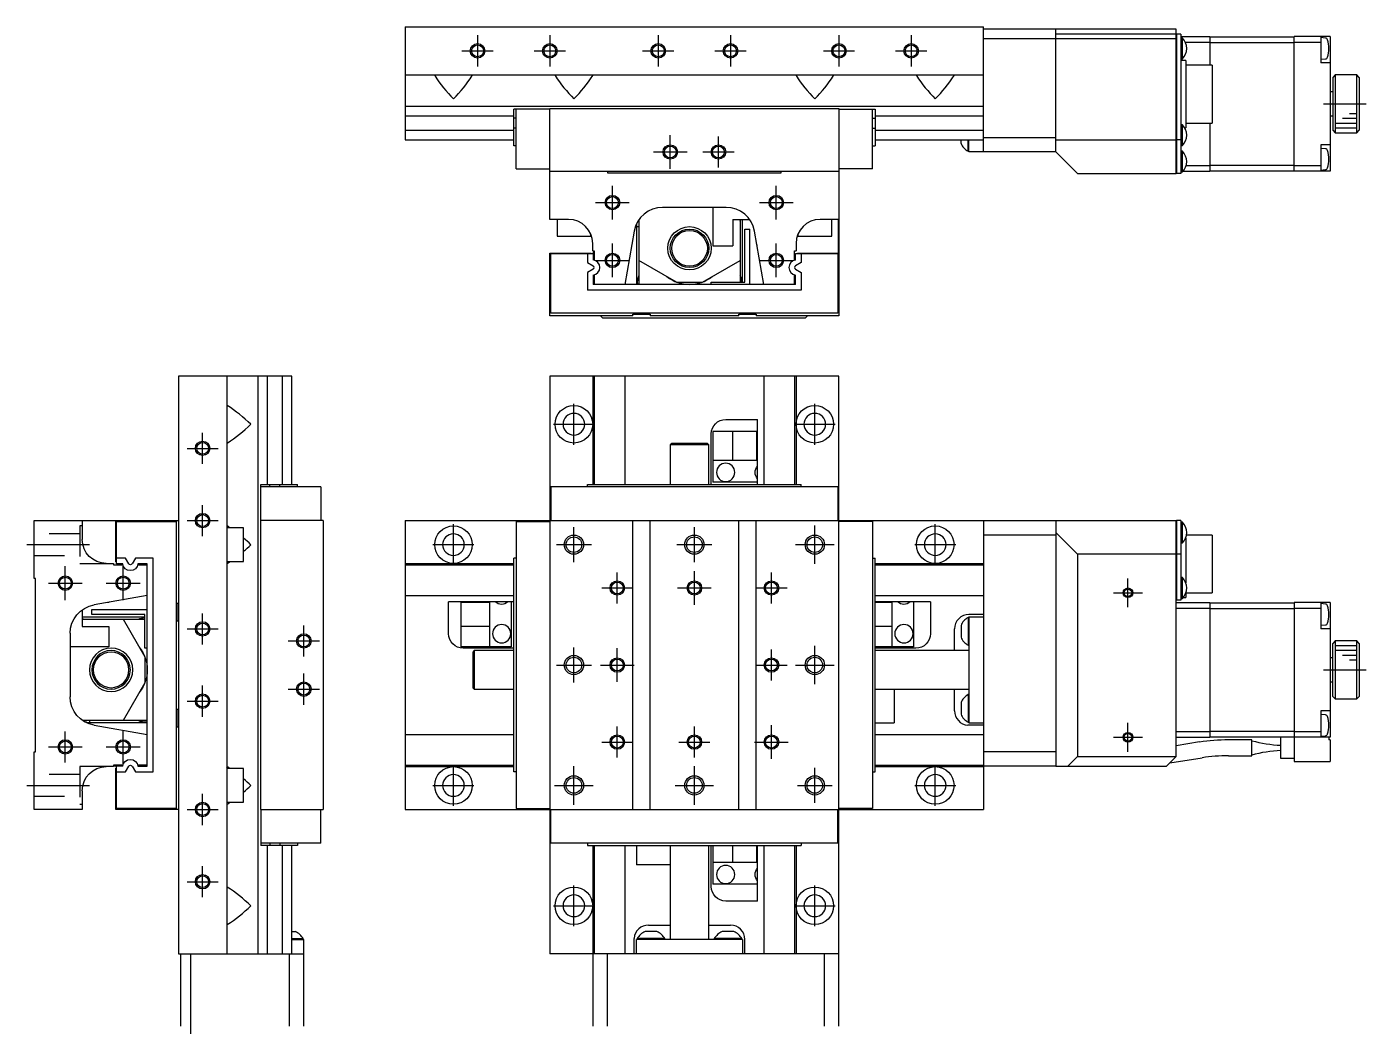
# Model space of a CAD drawing. Extents: x -2 to 568, y -8 to 356.
# Drawn here: x -1.5 to 276.5, y 148.4 to 355.9 of the extents above; entities that cross this region are included whole.
import ezdxf

# ---------------------------------------------------------------- set-up
doc = ezdxf.new("R2010")
doc.units = 0
doc.header["$LTSCALE"] = 0.5
doc.linetypes.add('CENTER', pattern=[50.8, 31.75, -6.35, 6.35, -6.35])
doc.linetypes.add('DASHED', pattern=[19.05, 12.7, -6.35])
for name, color, linetype in [('MSM_CENTER', 1, 'CENTER'), ('MSM_CONTINUOUS', 7, 'CONTINUOUS'), ('MSM_DASHED', 4, 'DASHED'), ('MSM_NARROW', 5, 'CONTINUOUS')]:
    doc.layers.add(name, color=color, linetype=linetype)

msp = doc.modelspace()

# ---------------------------------------------------------------- linework, layer by layer
at = {"layer": 'MSM_CENTER'}
for p, q in [((92.06, 354.14), (92.06, 347.68)), ((107.06, 354.14), (107.06, 347.68)), ((129.56, 354.14), (129.56, 347.68)), ((144.56, 354.14), (144.56, 347.68)), ((167.06, 354.14), (167.06, 347.68)), ((182.06, 354.14), (182.06, 347.68)), ((88.83, 350.91), (95.29, 350.91)), ((103.83, 350.91), (110.29, 350.91)), ((126.33, 350.91), (132.79, 350.91)), ((141.33, 350.91), (147.79, 350.91)), ((163.83, 350.91), (170.29, 350.91)), ((178.83, 350.91), (185.29, 350.91)), ((267.61, 339.91), (276.51, 339.91)), ((132.06, 326.41), (132.06, 333.41)), ((142.06, 326.68), (142.06, 333.14)), ((128.56, 329.91), (135.56, 329.91)), ((138.83, 329.91), (145.29, 329.91)), ((120.06, 315.91), (120.06, 322.91)), ((154.06, 315.91), (154.06, 322.91)), ((116.56, 319.41), (123.56, 319.41)), ((150.56, 319.41), (157.56, 319.41)), ((120.06, 303.91), (120.06, 310.91)), ((154.06, 303.91), (154.06, 310.91)), ((116.56, 307.41), (123.56, 307.41)), ((150.56, 307.41), (157.56, 307.41)), ((112.06, 269.12), (112.06, 277.62)), ((162.06, 269.12), (162.06, 277.62)), ((107.81, 273.37), (116.31, 273.37)), ((157.81, 273.37), (166.31, 273.37)), ((35, 265.14), (35, 271.6)), ((31.77, 268.37), (38.23, 268.37)), ((35, 250.14), (35, 256.6)), ((31.77, 253.37), (38.23, 253.37)), ((87.06, 244.12), (87.06, 252.62)), ((112.06, 244.74), (112.06, 251.99)), ((137.06, 244.74), (137.06, 251.99)), ((162.06, 244.37), (162.06, 252.37)), ((187.06, 244.12), (187.06, 252.62)), ((-1.5, 248.37), (11.5, 248.37)), ((82.81, 248.37), (91.31, 248.37)), ((108.44, 248.37), (115.68, 248.37)), ((133.44, 248.37), (140.68, 248.37)), ((158.06, 248.37), (166.06, 248.37)), ((182.81, 248.37), (191.31, 248.37)), ((6.5, 236.87), (6.5, 243.87)), ((18.5, 236.87), (18.5, 243.87)), ((121.06, 236.14), (121.06, 242.6)), ((137.06, 235.87), (137.06, 242.87)), ((153.06, 236.14), (153.06, 242.6)), ((3, 240.37), (10, 240.37)), ((15, 240.37), (22, 240.37)), ((117.83, 239.37), (124.29, 239.37)), ((133.56, 239.37), (140.56, 239.37)), ((149.83, 239.37), (156.29, 239.37)), ((227.06, 235.37), (227.06, 241.37)), ((224.06, 238.37), (230.06, 238.37)), ((35, 227.64), (35, 234.1)), ((31.77, 230.87), (38.23, 230.87)), ((56, 225.14), (56, 231.6)), ((52.77, 228.37), (59.23, 228.37)), ((112.06, 219.74), (112.06, 226.99)), ((121.06, 219.87), (121.06, 226.87)), ((153.06, 220.14), (153.06, 226.6)), ((162.06, 219.37), (162.06, 227.37)), ((108.44, 223.37), (115.68, 223.37)), ((117.56, 223.37), (124.56, 223.37)), ((149.83, 223.37), (156.29, 223.37)), ((158.06, 223.37), (166.06, 223.37)), ((56, 215.14), (56, 221.6)), ((267.61, 222.37), (276.51, 222.37)), ((35, 212.64), (35, 219.1)), ((52.77, 218.37), (59.23, 218.37)), ((31.77, 215.87), (38.23, 215.87)), ((227.06, 205.37), (227.06, 211.37)), ((6.5, 203.14), (6.5, 209.6)), ((18.5, 202.87), (18.5, 209.87)), ((121.06, 204.14), (121.06, 210.6)), ((137.06, 204.14), (137.06, 210.6)), ((153.06, 203.87), (153.06, 210.87)), ((3, 206.37), (10, 206.37)), ((15, 206.37), (22, 206.37)), ((117.83, 207.37), (124.29, 207.37)), ((133.83, 207.37), (140.29, 207.37)), ((149.56, 207.37), (156.56, 207.37)), ((224.06, 208.37), (230.06, 208.37)), ((87.06, 194.12), (87.06, 202.62)), ((112.06, 194.37), (112.06, 202.37)), ((137.06, 194.37), (137.06, 202.37)), ((162.06, 194.74), (162.06, 201.99)), ((187.06, 194.12), (187.06, 202.62)), ((-1.5, 198.37), (11.5, 198.37)), ((82.81, 198.37), (91.31, 198.37)), ((108.06, 198.37), (116.06, 198.37)), ((133.06, 198.37), (141.06, 198.37)), ((158.44, 198.37), (165.68, 198.37)), ((182.81, 198.37), (191.31, 198.37)), ((35, 190.14), (35, 196.6)), ((31.77, 193.37), (38.23, 193.37)), ((35, 175.14), (35, 181.6)), ((31.77, 178.37), (38.23, 178.37)), ((112.06, 169.12), (112.06, 177.62)), ((162.06, 169.12), (162.06, 177.62)), ((107.81, 173.37), (116.31, 173.37)), ((157.81, 173.37), (166.31, 173.37))]:
    msp.add_line(p, q, dxfattribs=at)
at = {"layer": 'MSM_CONTINUOUS'}
for p, q in [((77.06, 355.91), (197.06, 355.91)), ((77.06, 355.91), (77.06, 332.41)), ((197.06, 329.91), (197.06, 355.91)), ((237.06, 355.41), (197.06, 355.41)), ((237.06, 353.41), (197.06, 353.41)), ((212.06, 329.91), (212.06, 355.41)), ((237.06, 354.41), (212.06, 354.41)), ((237.06, 354.51), (236.96, 354.41)), ((237.06, 354.51), (237.06, 355.41)), ((237.16, 354.41), (237.06, 354.31)), ((237.06, 325.41), (237.06, 354.41)), ((238.06, 354.41), (237.16, 354.41)), ((237.16, 354.41), (237.16, 325.41)), ((238.06, 354.41), (238.06, 325.41)), ((238.06, 353.91), (244.06, 353.91)), ((238.35, 353.56), (238.06, 353.56)), ((238.35, 349.26), (238.35, 353.56)), ((244.06, 353.91), (244.06, 347.91)), ((244.06, 353.81), (261.56, 353.81)), ((269.06, 353.91), (261.56, 353.91)), ((261.56, 325.91), (261.56, 353.91)), ((267.06, 353.91), (267.06, 348.41)), ((268.04, 353.58), (267.06, 353.66)), ((269.06, 353.91), (269.06, 325.91)), ((238.96, 352.71), (244.06, 352.71)), ((244.06, 352.67), (261.56, 352.67)), ((261.56, 352.71), (267.06, 352.71)), ((238.06, 349.26), (238.35, 349.26)), ((239.06, 348.91), (238.06, 348.91)), ((239.06, 348.91), (239.06, 334.91)), ((244.56, 347.91), (239.06, 347.91)), ((244.56, 347.91), (244.56, 335.91)), ((267.06, 349.16), (268.04, 349.25)), ((269.06, 348.41), (267.06, 348.41)), ((77.06, 345.91), (197.06, 345.91)), ((83.32, 345.91), (83.16, 345.78)), ((90.8, 345.91), (90.96, 345.78)), ((108.32, 345.91), (108.16, 345.78)), ((115.8, 345.91), (115.96, 345.78)), ((158.32, 345.91), (158.16, 345.78)), ((165.8, 345.91), (165.96, 345.78)), ((183.32, 345.91), (183.16, 345.78)), ((190.8, 345.91), (190.96, 345.78)), ((270.06, 345.91), (269.56, 345.41)), ((269.56, 345.41), (269.56, 334.41)), ((274.56, 345.91), (270.06, 345.91)), ((270.06, 345.91), (270.06, 333.91)), ((275.06, 345.41), (274.56, 345.91)), ((274.56, 333.91), (274.56, 345.91)), ((275.06, 345.41), (275.06, 334.41)), ((269.56, 342.41), (269.06, 342.41)), ((77.06, 339.41), (197.06, 339.41)), ((77.06, 337.45), (99.56, 337.45)), ((99.56, 331.21), (99.56, 338.81)), ((107.06, 338.81), (99.56, 338.81)), ((100.06, 336.94), (99.56, 336.94)), ((100.06, 326.41), (100.06, 338.81)), ((107.06, 338.91), (167.06, 338.91)), ((107.06, 315.91), (107.06, 338.91)), ((167.06, 338.91), (167.06, 295.91)), ((167.06, 338.81), (174.56, 338.81)), ((174.06, 326.41), (174.06, 338.81)), ((174.06, 336.94), (174.56, 336.94)), ((174.56, 338.81), (174.56, 331.21)), ((174.56, 337.45), (197.06, 337.45)), ((269.06, 337.41), (269.56, 337.41)), ((99.56, 334.38), (77.06, 334.38)), ((100.06, 334.89), (99.56, 334.89)), ((174.06, 334.89), (174.56, 334.89)), ((197.06, 334.38), (174.56, 334.38)), ((238.35, 335.56), (238.06, 335.56)), ((238.35, 331.26), (238.35, 335.56)), ((238.86, 334.91), (239.06, 334.91)), ((239.06, 335.91), (244.56, 335.91)), ((244.06, 335.91), (244.06, 325.91)), ((269.56, 334.41), (270.06, 333.91)), ((270.06, 333.91), (274.56, 333.91)), ((274.56, 333.91), (275.06, 334.41)), ((77.06, 332.41), (99.56, 332.41)), ((100.06, 331.21), (99.56, 331.21)), ((174.06, 331.21), (174.56, 331.21)), ((174.56, 332.41), (197.06, 332.41)), ((192.41, 331.69), (192.41, 332.41)), ((193.86, 330.06), (193.86, 332.41)), ((194.06, 329.91), (194.06, 332.41)), ((197.06, 332.91), (212.06, 332.91)), ((212.06, 332.41), (237.06, 332.41)), ((237.06, 332.45), (237.16, 332.41)), ((238.06, 332.41), (237.16, 332.41)), ((238.06, 331.26), (238.35, 331.26)), ((269.06, 331.41), (267.06, 331.41)), ((267.06, 331.41), (267.06, 325.91)), ((193.86, 330.06), (194.06, 330.06)), ((212.06, 329.91), (194.06, 329.91)), ((212.06, 329.91), (216.56, 325.41)), ((238.35, 330.06), (238.06, 330.06)), ((238.35, 325.76), (238.35, 330.06)), ((268.04, 330.58), (267.06, 330.66)), ((100.06, 326.41), (107.06, 326.41)), ((107.06, 325.91), (167.06, 325.91)), ((119.06, 325.91), (119.06, 325.61)), ((119.06, 325.61), (155.06, 325.61)), ((155.06, 325.61), (155.06, 325.91)), ((174.06, 326.41), (167.06, 326.41)), ((216.56, 325.41), (237.06, 325.41)), ((237.06, 325.51), (237.16, 325.41)), ((238.06, 325.41), (237.16, 325.41)), ((238.06, 325.76), (238.35, 325.76)), ((238.49, 325.91), (244.06, 325.91)), ((239.15, 327.11), (244.06, 327.11)), ((244.06, 327.15), (261.56, 327.15)), ((244.06, 326.01), (261.56, 326.01)), ((261.56, 327.11), (267.06, 327.11)), ((269.06, 325.91), (261.56, 325.91)), ((267.06, 326.16), (268.04, 326.25)), ((143.65, 318.41), (130.47, 318.41)), ((140.86, 318.41), (140.86, 310.41)), ((110.96, 315.91), (107.06, 315.91)), ((108.56, 315.91), (108.56, 312.41)), ((125.06, 315.01), (125.06, 302.41)), ((125.06, 314.41), (125.56, 314.41)), ((125.56, 315.86), (125.56, 302.41)), ((145.06, 315.91), (148.52, 315.91)), ((145.06, 315.91), (145.06, 310.41)), ((146.56, 315.91), (146.56, 302.91)), ((147.06, 302.91), (147.06, 315.91)), ((167.06, 315.91), (163.16, 315.91)), ((165.56, 312.41), (165.56, 315.91)), ((166.96, 308.91), (166.96, 315.91)), ((108.56, 312.41), (115.56, 312.41)), ((115.56, 312.41), (115.56, 312.87)), ((124.56, 313.46), (122.61, 302.41)), ((147.56, 313.91), (148.56, 313.91)), ((147.56, 302.91), (147.56, 313.91)), ((148.56, 302.41), (148.56, 313.91)), ((151.51, 302.41), (149.56, 313.46)), ((158.56, 312.87), (158.56, 312.41)), ((158.56, 312.41), (165.56, 312.41)), ((107.06, 308.91), (115.66, 308.91)), ((107.06, 295.91), (107.06, 308.91)), ((107.26, 308.81), (116.06, 308.81)), ((107.26, 296.41), (107.26, 308.81)), ((114.86, 308.81), (114.86, 306.94)), ((115.66, 308.91), (115.66, 308.81)), ((115.96, 309.41), (115.96, 310.91)), ((115.96, 309.41), (116.26, 309.41)), ((116.06, 309.41), (116.06, 307.49)), ((116.16, 309.41), (116.16, 307.47)), ((116.26, 309.41), (116.26, 307.45)), ((140.86, 310.41), (145.06, 310.41)), ((150.06, 310.62), (150.06, 310.41)), ((150.1, 310.41), (150.06, 310.41)), ((157.86, 309.41), (158.16, 309.41)), ((157.86, 307.45), (157.86, 309.41)), ((158.06, 308.81), (166.86, 308.81)), ((158.06, 307.49), (158.06, 308.81)), ((158.16, 310.91), (158.16, 309.41)), ((158.46, 308.91), (167.06, 308.91)), ((158.46, 308.81), (158.46, 308.91)), ((159.26, 308.81), (159.26, 306.94)), ((166.86, 308.81), (166.86, 296.41)), ((114.86, 306.94), (116.05, 306.25)), ((133.35, 302.91), (125.56, 307.41)), ((138.76, 302.91), (146.56, 307.41)), ((159.26, 306.94), (158.06, 306.25)), ((116.05, 305.58), (114.86, 304.89)), ((114.86, 304.89), (114.86, 301.21)), ((116.06, 304.34), (116.06, 302.41)), ((116.16, 304.35), (116.16, 302.41)), ((116.26, 304.38), (116.26, 302.41)), ((157.86, 302.41), (157.86, 304.38)), ((158.06, 305.58), (159.26, 304.89)), ((158.06, 302.41), (158.06, 304.34)), ((159.26, 304.89), (159.26, 301.21)), ((159.26, 301.21), (114.86, 301.21)), ((116.06, 302.91), (116.26, 302.71)), ((158.06, 302.41), (116.06, 302.41)), ((133.35, 302.91), (138.76, 302.91)), ((140.56, 302.91), (147.56, 302.91)), ((140.56, 302.41), (140.56, 302.91)), ((124.26, 295.91), (107.06, 295.91)), ((166.86, 296.41), (107.26, 296.41)), ((117.56, 295.91), (118.06, 295.41)), ((160.06, 295.41), (118.06, 295.41)), ((124.26, 296.26), (127.86, 296.26)), ((124.26, 295.91), (124.26, 296.26)), ((127.86, 296.26), (127.86, 295.91)), ((146.26, 295.91), (127.86, 295.91)), ((146.26, 296.26), (149.86, 296.26)), ((146.26, 295.91), (146.26, 296.26)), ((149.86, 296.26), (149.86, 295.91)), ((167.06, 295.91), (149.86, 295.91)), ((160.56, 295.91), (160.06, 295.41)), ((30, 283.37), (30, 163.37)), ((53.5, 283.37), (30, 283.37)), ((40, 283.37), (40, 163.37)), ((46.5, 163.37), (46.5, 283.37)), ((48.46, 260.87), (48.46, 283.37)), ((51.54, 283.37), (51.54, 260.87)), ((53.5, 260.87), (53.5, 283.37)), ((107.06, 283.37), (107.06, 163.37)), ((167.06, 283.37), (107.06, 283.37)), ((115.96, 283.37), (115.96, 260.87)), ((116.26, 283.37), (116.26, 260.87)), ((122.61, 283.37), (122.61, 260.87)), ((151.51, 283.37), (151.51, 260.87)), ((157.86, 283.37), (157.86, 260.87)), ((158.16, 283.37), (158.16, 260.87)), ((167.06, 148.37), (167.06, 283.37)), ((40, 277.11), (40.13, 277.27)), ((143.56, 274.37), (150.18, 274.37)), ((150.18, 260.87), (150.18, 274.37)), ((140.56, 260.87), (140.56, 271.37)), ((150.18, 271.87), (140.86, 271.87)), ((140.86, 271.87), (140.86, 261.37)), ((145.06, 265.87), (145.06, 271.87)), ((150.06, 265.87), (150.06, 271.87)), ((40, 269.62), (40.13, 269.47)), ((132.36, 269.37), (132.06, 269.07)), ((140.06, 269.07), (132.06, 269.07)), ((132.06, 269.07), (132.06, 260.87)), ((139.76, 269.37), (132.36, 269.37)), ((140.06, 269.07), (139.76, 269.37)), ((140.06, 260.87), (140.06, 269.07)), ((150.18, 265.87), (140.86, 265.87)), ((150.18, 261.37), (140.86, 261.37)), ((47.1, 260.87), (54.7, 260.87)), ((47.1, 253.37), (47.1, 260.87)), ((59.5, 260.37), (47.1, 260.37)), ((48.98, 260.37), (48.98, 260.87)), ((51.02, 260.37), (51.02, 260.87)), ((54.7, 260.37), (54.7, 260.87)), ((59.5, 260.37), (59.5, 253.37)), ((107.26, 260.37), (107.26, 253.37)), ((166.86, 260.37), (107.26, 260.37)), ((114.86, 260.37), (114.86, 260.87)), ((114.86, 260.87), (159.26, 260.87)), ((159.26, 260.37), (159.26, 260.87)), ((166.86, 260.37), (166.86, 253.37)), ((0, 241.37), (0, 253.37)), ((0, 253.37), (30, 253.37)), ((10, 253.37), (10, 249.47)), ((17, 244.77), (17, 253.37)), ((17.1, 244.37), (17.1, 253.17)), ((17.1, 253.17), (29.5, 253.17)), ((29.5, 253.17), (29.5, 193.57)), ((47, 253.37), (47, 193.37)), ((60, 253.37), (47, 253.37)), ((60, 253.37), (60, 193.37)), ((77.06, 253.37), (77.06, 193.37)), ((77.06, 253.37), (212.06, 253.37)), ((100.06, 253.17), (107.06, 253.17)), ((100.06, 253.17), (100.06, 193.57)), ((124.26, 193.37), (124.26, 253.37)), ((127.86, 193.37), (127.86, 253.37)), ((146.26, 193.37), (146.26, 253.37)), ((149.86, 193.37), (149.86, 253.37)), ((174.06, 253.17), (167.06, 253.17)), ((174.06, 253.17), (174.06, 193.57)), ((197.06, 253.37), (197.06, 193.37)), ((212.06, 253.37), (237.06, 253.37)), ((212.06, 253.37), (212.06, 202.37)), ((237.06, 253.27), (237.16, 253.37)), ((237.06, 204.37), (237.06, 253.37)), ((238.06, 253.37), (237.16, 253.37)), ((237.16, 253.37), (237.16, 236.87)), ((238.06, 253.37), (238.06, 236.87)), ((238.35, 253.02), (238.06, 253.02)), ((238.35, 248.72), (238.35, 253.02)), ((40, 252.11), (40.13, 252.27)), ((43.5, 251.87), (40, 251.87)), ((43.5, 244.87), (43.5, 251.87)), ((212.06, 250.37), (197.06, 250.37)), ((212.06, 250.87), (216.56, 246.37)), ((244.56, 250.37), (239.22, 250.37)), ((244.56, 250.37), (244.56, 238.37)), ((238.06, 248.72), (238.35, 248.72)), ((239.06, 249.79), (239.06, 240.44)), ((17.1, 244.77), (17, 244.77)), ((18.97, 245.57), (17.1, 245.57)), ((19.66, 244.37), (18.97, 245.57)), ((21.03, 245.57), (20.34, 244.37)), ((24.7, 245.57), (21.03, 245.57)), ((24.7, 201.17), (24.7, 245.57)), ((40, 244.87), (43.5, 244.87)), ((99.56, 201.17), (99.56, 245.57)), ((100.06, 245.57), (99.56, 245.57)), ((174.06, 245.57), (174.56, 245.57)), ((174.56, 201.17), (174.56, 245.57)), ((216.56, 246.37), (216.56, 204.37)), ((237.06, 246.37), (216.56, 246.37)), ((237.06, 246.32), (237.16, 246.37)), ((238.06, 246.37), (237.16, 246.37)), ((15, 244.47), (16.5, 244.47)), ((16.5, 244.47), (16.5, 244.17)), ((16.5, 244.17), (18.46, 244.17)), ((18.42, 244.37), (17.1, 244.37)), ((21.54, 244.17), (23.5, 244.17)), ((23.5, 244.37), (21.58, 244.37)), ((23.5, 202.37), (23.5, 244.37)), ((40, 244.62), (40.13, 244.47)), ((77.06, 244.47), (99.56, 244.47)), ((77.06, 244.17), (99.56, 244.17)), ((174.56, 244.47), (197.06, 244.47)), ((174.56, 244.17), (197.06, 244.17)), ((0.3, 241.37), (0, 241.37)), ((0.3, 205.37), (0.3, 241.37)), ((238.35, 241.52), (238.06, 241.52)), ((238.35, 237.22), (238.35, 241.52)), ((23.5, 237.81), (12.46, 235.87)), ((15.5, 236.37), (15.29, 236.37)), ((15.5, 236.4), (15.5, 236.37)), ((77.06, 237.81), (99.56, 237.81)), ((99.56, 236.49), (86.06, 236.49)), ((86.06, 229.87), (86.06, 236.49)), ((88.56, 236.49), (88.56, 227.17)), ((94.56, 236.37), (88.56, 236.37)), ((94.56, 236.49), (94.56, 227.17)), ((99.06, 236.49), (99.06, 227.17)), ((174.56, 237.81), (197.06, 237.81)), ((186.06, 236.49), (174.56, 236.49)), ((178.06, 236.37), (174.56, 236.37)), ((178.06, 236.49), (178.06, 227.17)), ((182.56, 236.49), (182.56, 227.17)), ((186.06, 236.49), (186.06, 229.87)), ((237.06, 236.97), (237.16, 236.87)), ((237.06, 236.37), (244.06, 236.37)), ((238.06, 236.87), (237.16, 236.87)), ((238.06, 237.22), (238.35, 237.22)), ((238.49, 237.37), (239.06, 237.37)), ((239.06, 238.29), (239.06, 237.37)), ((239.09, 238.37), (244.56, 238.37)), ((244.06, 236.37), (244.06, 208.37)), ((261.56, 236.37), (261.56, 203.37)), ((269.06, 236.37), (261.56, 236.37)), ((267.06, 236.37), (267.06, 230.87)), ((269.06, 236.37), (269.06, 208.37)), ((10, 234.83), (10, 231.37)), ((12, 233.87), (12, 234.87)), ((12, 234.87), (23.5, 234.87)), ((23, 233.87), (12, 233.87)), ((23, 226.87), (23, 233.87)), ((30, 236.17), (29.65, 236.17)), ((29.65, 236.17), (29.65, 232.57)), ((197.06, 233.86), (194.06, 233.86)), ((237.06, 235.17), (244.06, 235.17)), ((244.06, 236.27), (261.56, 236.27)), ((244.06, 235.12), (261.56, 235.12)), ((261.56, 235.17), (267.06, 235.17)), ((268.04, 236.03), (267.06, 236.12)), ((10, 233.37), (23, 233.37)), ((10, 231.37), (15.5, 231.37)), ((10.05, 232.87), (23, 232.87)), ((15.5, 231.37), (15.5, 227.17)), ((18.5, 232.87), (23, 225.07)), ((29.65, 232.57), (30, 232.57)), ((94.56, 231.37), (88.56, 231.37)), ((178.06, 231.37), (174.56, 231.37)), ((191.06, 226.37), (191.06, 230.86)), ((192.41, 231.58), (192.41, 229.16)), ((193.86, 233.23), (193.86, 227.51)), ((194.06, 233.23), (193.86, 233.23)), ((194.06, 233.37), (197.06, 233.37)), ((194.06, 233.37), (194.06, 211.37)), ((267.06, 231.62), (268.04, 231.7)), ((269.06, 230.87), (267.06, 230.87)), ((7.5, 229.96), (7.5, 216.77)), ((270.06, 228.37), (269.56, 227.87)), ((270.06, 228.37), (270.06, 216.37)), ((274.56, 228.37), (270.06, 228.37)), ((274.56, 216.37), (274.56, 228.37)), ((275.06, 227.87), (274.56, 228.37)), ((15.5, 227.17), (7.5, 227.17)), ((23.5, 226.87), (23, 226.87)), ((99.06, 227.17), (88.56, 227.17)), ((99.56, 226.87), (89.06, 226.87)), ((91.36, 226.37), (91.06, 226.07)), ((91.06, 226.07), (91.06, 218.67)), ((91.36, 226.37), (91.36, 218.37)), ((99.56, 226.37), (91.36, 226.37)), ((182.56, 227.17), (174.56, 227.17)), ((183.06, 226.87), (174.56, 226.87)), ((194.06, 226.37), (174.56, 226.37)), ((193.86, 227.51), (194.06, 227.51)), ((269.56, 216.87), (269.56, 227.87)), ((275.06, 227.87), (275.06, 216.87)), ((23, 225.07), (23, 219.66)), ((269.56, 224.87), (269.06, 224.87)), ((23, 219.66), (18.5, 211.87)), ((269.06, 219.87), (269.56, 219.87)), ((91.06, 218.67), (91.36, 218.37)), ((91.36, 218.37), (99.56, 218.37)), ((174.56, 218.37), (194.06, 218.37)), ((178.56, 218.37), (178.56, 211.37)), ((191.06, 213.86), (191.06, 218.37)), ((193.86, 217.23), (193.86, 211.51)), ((194.06, 217.23), (193.86, 217.23)), ((269.56, 216.87), (270.06, 216.37)), ((274.56, 216.37), (275.06, 216.87)), ((30, 214.17), (29.65, 214.17)), ((29.65, 214.17), (29.65, 210.57)), ((192.41, 215.58), (192.41, 213.16)), ((270.06, 216.37), (274.56, 216.37)), ((23.5, 211.87), (10.05, 211.87)), ((23.5, 211.37), (11.05, 211.37)), ((11.5, 211.87), (11.5, 211.37)), ((174.56, 211.37), (178.56, 211.37)), ((193.86, 211.51), (194.06, 211.51)), ((194.06, 211.37), (197.06, 211.37)), ((269.06, 213.87), (267.06, 213.87)), ((267.06, 213.87), (267.06, 208.37)), ((268.04, 213.03), (267.06, 213.12)), ((12.46, 210.87), (23.5, 208.92)), ((29.65, 210.57), (30, 210.57)), ((77.06, 208.92), (99.56, 208.92)), ((174.56, 208.92), (197.06, 208.92)), ((197.06, 210.86), (194.06, 210.86)), ((237.06, 209.57), (244.06, 209.57)), ((244.06, 209.61), (261.56, 209.61)), ((261.56, 209.57), (267.06, 209.57)), ((267.06, 208.62), (268.04, 208.7)), ((237.16, 208.37), (237.06, 208.47)), ((241.93, 207.39), (237.06, 206.62)), ((237.16, 208.37), (244.06, 208.37)), ((244.06, 208.47), (261.56, 208.47)), ((252.76, 207.82), (247.9, 207.82)), ((252.76, 204.52), (252.76, 207.82)), ((258.76, 203.97), (258.76, 208.37)), ((269.06, 208.37), (258.76, 208.37)), ((268.76, 208.37), (268.76, 207.87)), ((269.06, 207.87), (268.76, 207.87)), ((269.06, 207.87), (269.06, 203.37)), ((0, 193.37), (0, 205.37)), ((0, 205.37), (0.3, 205.37)), ((212.06, 205.37), (197.06, 205.37)), ((216.56, 204.37), (214.56, 202.37)), ((216.56, 204.37), (237.06, 204.37)), ((237.06, 204.37), (235.06, 202.37)), ((235.77, 203.07), (242.44, 204.13)), ((247.9, 204.52), (252.76, 204.52)), ((261.56, 203.97), (258.76, 203.97)), ((261.56, 203.37), (269.06, 203.37)), ((12.14, 201.37), (12.14, 201.37)), ((16.5, 202.27), (15, 202.27)), ((16.5, 202.57), (16.5, 202.27)), ((18.46, 202.57), (16.5, 202.57)), ((18.42, 202.37), (16.5, 202.37)), ((17, 193.37), (17, 201.97)), ((17, 201.97), (17.1, 201.97)), ((17.1, 193.57), (17.1, 202.37)), ((17.1, 201.17), (18.97, 201.17)), ((18.97, 201.17), (19.66, 202.36)), ((20.34, 202.36), (21.03, 201.17)), ((21.03, 201.17), (24.7, 201.17)), ((23.5, 202.57), (21.54, 202.57)), ((21.58, 202.37), (23.5, 202.37)), ((23.2, 202.57), (23, 202.37)), ((40, 202.11), (40.13, 202.27)), ((43.5, 201.87), (40, 201.87)), ((43.5, 194.87), (43.5, 201.87)), ((77.06, 202.57), (99.56, 202.57)), ((77.06, 202.27), (99.56, 202.27)), ((100.06, 201.17), (99.56, 201.17)), ((174.06, 201.17), (174.56, 201.17)), ((174.56, 202.57), (197.06, 202.57)), ((174.56, 202.27), (197.06, 202.27)), ((212.06, 202.37), (197.06, 202.37)), ((212.06, 202.37), (235.06, 202.37)), ((10, 197.27), (10, 193.37)), ((40, 194.87), (43.5, 194.87)), ((40, 194.62), (40.13, 194.47)), ((10, 193.37), (0, 193.37)), ((30, 193.37), (17, 193.37)), ((29.5, 193.57), (17.1, 193.57)), ((47, 193.37), (60, 193.37)), ((47.1, 193.37), (47.1, 185.87)), ((59.5, 186.37), (59.5, 193.37)), ((77.06, 193.37), (197.06, 193.37)), ((100.06, 193.57), (107.06, 193.57)), ((107.26, 186.37), (107.26, 193.37)), ((166.86, 186.37), (166.86, 193.37)), ((174.06, 193.57), (167.06, 193.57)), ((59.5, 186.37), (47.1, 186.37)), ((48.98, 186.37), (48.98, 185.87)), ((51.02, 186.37), (51.02, 185.87)), ((54.7, 186.37), (54.7, 185.87)), ((166.86, 186.37), (107.26, 186.37)), ((114.86, 186.37), (114.86, 185.87)), ((159.26, 186.37), (159.26, 185.87)), ((54.7, 185.87), (47.1, 185.87)), ((48.46, 163.37), (48.46, 185.87)), ((51.54, 185.87), (51.54, 163.37)), ((53.5, 163.37), (53.5, 185.87)), ((114.86, 185.87), (159.26, 185.87)), ((115.96, 185.87), (115.96, 163.37)), ((116.26, 185.87), (116.26, 163.37)), ((122.61, 185.87), (122.61, 163.37)), ((125.06, 185.87), (125.06, 181.87)), ((132.06, 185.87), (132.06, 166.37)), ((140.06, 166.37), (140.06, 185.87)), ((140.56, 177.37), (140.56, 185.87)), ((140.86, 185.87), (140.86, 177.87)), ((145.06, 182.37), (145.06, 185.87)), ((150.06, 182.37), (150.06, 185.87)), ((150.18, 174.37), (150.18, 185.87)), ((151.51, 185.87), (151.51, 163.37)), ((157.86, 185.87), (157.86, 163.37)), ((158.16, 185.87), (158.16, 163.37)), ((132.06, 181.87), (125.06, 181.87)), ((150.18, 182.37), (140.86, 182.37)), ((40, 177.11), (40.13, 177.27)), ((150.18, 177.87), (140.86, 177.87)), ((150.18, 174.37), (143.56, 174.37)), ((40, 169.62), (40.13, 169.47)), ((53.5, 168.02), (54.22, 168.02)), ((129.27, 168.02), (126.85, 168.02)), ((127.55, 169.37), (132.06, 169.37)), ((140.06, 169.37), (144.55, 169.37)), ((145.27, 168.02), (142.85, 168.02)), ((53.5, 166.57), (55.85, 166.57)), ((53.5, 166.37), (56, 166.37)), ((55.85, 166.37), (55.85, 166.57)), ((56, 148.37), (56, 166.37)), ((124.55, 163.37), (124.55, 166.37)), ((147.06, 166.37), (125.06, 166.37)), ((125.06, 163.37), (125.06, 166.37)), ((130.92, 166.57), (125.2, 166.57)), ((125.2, 166.57), (125.2, 166.37)), ((130.92, 166.37), (130.92, 166.57)), ((146.92, 166.57), (141.2, 166.57)), ((141.2, 166.57), (141.2, 166.37)), ((146.92, 166.37), (146.92, 166.57)), ((147.06, 166.37), (147.06, 163.37)), ((147.55, 163.37), (147.55, 166.37)), ((30, 163.37), (56, 163.37)), ((30.5, 148.37), (30.5, 163.37)), ((32.5, 163.37), (32.5, 138.37)), ((53, 148.37), (53, 163.37)), ((167.06, 163.37), (107.06, 163.37)), ((116.06, 148.37), (116.06, 163.37)), ((119.06, 148.37), (119.06, 163.37)), ((164.06, 148.37), (164.06, 163.37))]:
    msp.add_line(p, q, dxfattribs=at)
for centre, radius in [((92.06, 350.91), 1.23), ((107.06, 350.91), 1.23), ((129.56, 350.91), 1.23), ((144.56, 350.91), 1.23), ((167.06, 350.91), 1.23), ((182.06, 350.91), 1.23), ((132.06, 329.91), 1.23), ((142.06, 329.91), 1.23), ((120.06, 319.41), 1.23), ((154.06, 319.41), 1.23), ((136.06, 309.91), 4.5), ((136.06, 309.91), 4), ((136.06, 309.91), 3.7), ((120.06, 307.41), 1.23), ((154.06, 307.41), 1.23), ((112.06, 273.37), 3.9), ((162.06, 273.37), 3.9), ((35, 268.37), 1.23), ((35, 253.37), 1.23), ((87.06, 248.37), 3.9), ((187.06, 248.37), 3.9), ((112.06, 248.37), 1.62), ((137.06, 248.37), 1.62), ((162.06, 248.37), 1.62), ((6.5, 240.37), 1.23), ((18.5, 240.37), 1.23), ((121.06, 239.37), 1.23), ((137.06, 239.37), 1.23), ((153.06, 239.37), 1.23), ((227.06, 238.37), 0.783), ((35, 230.87), 1.23), ((56, 228.37), 1.23), ((112.06, 223.37), 1.62), ((121.06, 223.37), 1.23), ((153.06, 223.37), 1.23), ((162.06, 223.37), 1.62), ((35, 215.87), 1.23), ((56, 218.37), 1.23), ((121.06, 207.37), 1.23), ((137.06, 207.37), 1.23), ((153.06, 207.37), 1.23), ((227.06, 208.37), 0.783), ((6.5, 206.37), 1.23), ((18.5, 206.37), 1.23), ((87.06, 198.37), 3.9), ((187.06, 198.37), 3.9), ((112.06, 198.37), 1.62), ((137.06, 198.37), 1.62), ((162.06, 198.37), 1.62), ((35, 193.37), 1.23), ((35, 178.37), 1.23), ((112.06, 173.37), 3.9), ((162.06, 173.37), 3.9)]:
    msp.add_circle(centre, radius, dxfattribs=at)
at = {"layer": 'MSM_CONTINUOUS', "extrusion": (0, 0, -1)}
for centre, radius in [((-112.06, 273.37), 2.25), ((-162.06, 273.37), 2.25), ((-143.56, 263.37), 1.9), ((-87.06, 248.37), 2.25), ((-187.06, 248.37), 2.25), ((-97.06, 229.87), 1.9), ((-180.56, 229.87), 1.9), ((-16, 222.37), 4.5), ((-16, 222.37), 4), ((-16, 222.37), 3.7), ((-87.06, 198.37), 2.25), ((-187.06, 198.37), 2.25), ((-143.56, 179.87), 1.9), ((-112.06, 173.37), 2.25), ((-162.06, 173.37), 2.25)]:
    msp.add_circle(centre, radius, dxfattribs=at)
at = {"layer": 'MSM_CONTINUOUS'}
for centre, radius, start, end in [((236.26, 351.41), 3, 314.22, 45.78), ((268, 353.08), 0.5, 17.6292, 85), ((262.76, 351.41), 6, 342.3708, 17.6292), ((268, 349.75), 0.5, 275, 342.3708), ((109.49, 362.87), 31.38, 212.9812, 224.3908), ((64.63, 362.87), 31.38, 315.6092, 327.0188), ((134.49, 362.87), 31.38, 212.9812, 224.3908), ((89.63, 362.87), 31.38, 315.6092, 327.0188), ((184.49, 362.87), 31.38, 212.9812, 224.3908), ((139.63, 362.87), 31.38, 315.6092, 327.0188), ((209.49, 362.87), 31.38, 212.9812, 224.3908), ((164.63, 362.87), 31.38, 315.6092, 327.0188), ((236.26, 333.41), 3, 314.22, 45.78), ((195.42, 332.91), 3.25, 202.061, 241.2734), ((236.26, 327.91), 3, 314.22, 45.78), ((268, 330.08), 0.5, 17.6292, 85), ((262.76, 328.41), 6, 342.3708, 17.6292), ((268, 326.75), 0.5, 275, 342.3708), ((130.47, 312.41), 6, 90, 170), ((143.65, 312.41), 6, 10, 90), ((110.96, 310.91), 5, 360, 90), ((144.06, 316.91), 2.85, 331.3058, 339.459), ((163.16, 310.91), 5, 90, 180), ((115.86, 305.91), 0.388, 300, 60), ((115.86, 305.91), 1.59, 277.2376, 82.7624), ((158.26, 305.91), 1.59, 97.2377, 262.7623), ((158.26, 305.91), 1.59, 97.2376, 104.594), ((158.26, 305.91), 0.388, 120, 240), ((128.06, 302.91), 2.85, 151.3055, 190.1042), ((136.06, 309.91), 7.5, 231.3689, 308.631), ((144.06, 302.91), 2.85, 0, 28.6943), ((158.26, 305.91), 1.59, 255.406, 262.7624), ((23.04, 250.94), 31.38, 45.6092, 57.0188), ((23.04, 295.79), 31.38, 302.9812, 314.3908), ((236.26, 250.87), 3, 314.22, 45.78), ((23.04, 225.94), 31.38, 55.7006, 57.0188), ((23.04, 225.94), 31.38, 45.6092, 49.326), ((23.04, 270.79), 31.38, 310.674, 314.3908), ((23.04, 270.79), 31.38, 302.9812, 304.2994), ((236.26, 239.37), 3, 314.22, 45.78), ((194.06, 230.86), 3, 90, 180), ((268, 235.53), 0.5, 17.6292, 85), ((262.76, 233.87), 6, 342.3708, 17.6292), ((195.43, 230.38), 3.25, 118.9402, 158.4426), ((268, 232.2), 0.5, 275, 342.3708), ((195.43, 230.35), 3.25, 201.5574, 241.0598), ((195.43, 214.38), 3.25, 118.9402, 158.4426), ((194.06, 213.86), 3, 180, 265.3245), ((195.43, 214.35), 3.25, 201.5574, 241.0598), ((268, 212.53), 0.5, 17.6292, 85), ((262.76, 210.87), 6, 342.3708, 17.6292), ((268, 209.2), 0.5, 275, 342.3708), ((247.7, 168.61), 39.2, 89.7177, 98.4755), ((259.91, 233.6), 26.91, 254.5953, 267.5566), ((247.69, 168.85), 35.66, 89.6613, 98.4567), ((260.17, 177.03), 28.62, 92.8322, 105.0159), ((23.04, 175.94), 31.38, 55.7006, 57.0188), ((23.04, 175.94), 31.38, 45.6092, 49.326), ((23.04, 220.79), 31.38, 310.674, 314.3908), ((23.04, 220.79), 31.38, 302.9812, 304.2994), ((23.04, 150.94), 31.38, 45.6092, 57.0188), ((23.04, 195.79), 31.38, 302.9812, 314.3908), ((53, 165), 3.25, 28.7266, 67.939), ((127.55, 166.37), 3, 90, 175.3245), ((128.04, 164.99), 3.25, 111.5574, 151.0598), ((128.07, 164.99), 3.25, 28.9402, 68.4426), ((144.04, 164.99), 3.25, 111.5574, 151.0598), ((144.55, 166.37), 3, 0, 90), ((144.07, 164.99), 3.25, 28.9402, 68.4426)]:
    msp.add_arc(centre, radius, start, end, dxfattribs=at)
at = {"layer": 'MSM_CONTINUOUS', "extrusion": (0, 0, -1)}
for centre, radius, start, end in [((-143.56, 271.37), 3, 0, 90), ((-151.56, 263.37), 1.9, 316.3793, 43.6207), ((-15, 249.47), 5, 270, 0), ((-20, 244.57), 1.59, 187.2353, 352.7647), ((-20, 244.57), 0.388, 209.9865, 330.0135), ((-97.06, 237.87), 1.9, 226.3793, 313.6207), ((-180.56, 237.87), 1.9, 226.3793, 313.6207), ((-13.5, 229.96), 6, 0, 80), ((-9, 230.37), 2.86, 110.4659, 119.0583), ((-13.05, 227.67), 6, 59.4911, 60.0438), ((-23, 230.37), 2.86, 60.9417, 90), ((-89.06, 229.87), 3, 270, 0), ((-183.06, 229.87), 3, 180, 270), ((-16, 222.37), 7.5, 141.3733, 218.6267), ((-13.5, 216.77), 6, 280, 0), ((-13.5, 216.84), 6, 294.0962, 303.9498), ((-9, 214.37), 2.86, 243.9703, 245.3117), ((-23, 214.37), 2.86, 259.9315, 299.0583), ((-194.06, 213.86), 3, 270, 274.6755), ((-20, 202.17), 1.59, 7.2353, 172.7647), ((-15, 197.27), 5, 0, 90), ((-20, 202.17), 0.388, 29.9865, 150.0135), ((-151.56, 179.87), 1.9, 316.3793, 43.6207), ((-143.56, 177.37), 3, 270, 0), ((-127.55, 166.37), 3, 0, 4.6755)]:
    msp.add_arc(centre, radius, start, end, dxfattribs=at)
at = {"layer": 'MSM_DASHED'}
for p, q in [((9.5, 250.62), (0, 250.62)), ((9.5, 252.27), (9.5, 244.47)), ((10, 252.27), (9.5, 252.27)), ((0, 246.12), (9.5, 246.12)), ((9.5, 244.47), (15, 244.47)), ((9.5, 200.62), (0, 200.62)), ((9.5, 202.27), (9.5, 194.47)), ((15, 202.27), (9.5, 202.27)), ((0, 196.12), (9.5, 196.12)), ((9.5, 194.47), (10, 194.47))]:
    msp.add_line(p, q, dxfattribs=at)
at = {"layer": 'MSM_NARROW'}
for p, q in [((271.56, 336.91), (274.56, 336.91)), ((273.06, 337.91), (274.56, 337.91)), ((270.06, 335.91), (274.56, 335.91)), ((270.06, 334.91), (274.56, 334.91)), ((274.56, 227.37), (270.06, 227.37)), ((274.56, 226.37), (270.06, 226.37)), ((274.56, 225.37), (271.56, 225.37)), ((274.56, 224.37), (273.06, 224.37))]:
    msp.add_line(p, q, dxfattribs=at)
for centre, radius in [((92.06, 350.91), 1.5), ((107.06, 350.91), 1.5), ((129.56, 350.91), 1.5), ((144.56, 350.91), 1.5), ((167.06, 350.91), 1.5), ((182.06, 350.91), 1.5), ((132.06, 329.91), 1.5), ((142.06, 329.91), 1.5), ((120.06, 319.41), 1.5), ((154.06, 319.41), 1.5), ((120.06, 307.41), 1.5), ((154.06, 307.41), 1.5), ((35, 268.37), 1.5), ((35, 253.37), 1.5), ((112.06, 248.37), 2), ((137.06, 248.37), 2), ((162.06, 248.37), 2), ((6.5, 240.37), 1.5), ((18.5, 240.37), 1.5), ((121.06, 239.37), 1.5), ((137.06, 239.37), 1.5), ((153.06, 239.37), 1.5), ((227.06, 238.37), 1), ((35, 230.87), 1.5), ((56, 228.37), 1.5), ((112.06, 223.37), 2), ((162.06, 223.37), 2), ((121.06, 223.37), 1.5), ((153.06, 223.37), 1.5), ((56, 218.37), 1.5), ((35, 215.87), 1.5), ((121.06, 207.37), 1.5), ((137.06, 207.37), 1.5), ((153.06, 207.37), 1.5), ((227.06, 208.37), 1), ((6.5, 206.37), 1.5), ((18.5, 206.37), 1.5), ((112.06, 198.37), 2), ((137.06, 198.37), 2), ((162.06, 198.37), 2), ((35, 193.37), 1.5), ((35, 178.37), 1.5)]:
    msp.add_circle(centre, radius, dxfattribs=at)

doc.saveas('drawing.dxf')
